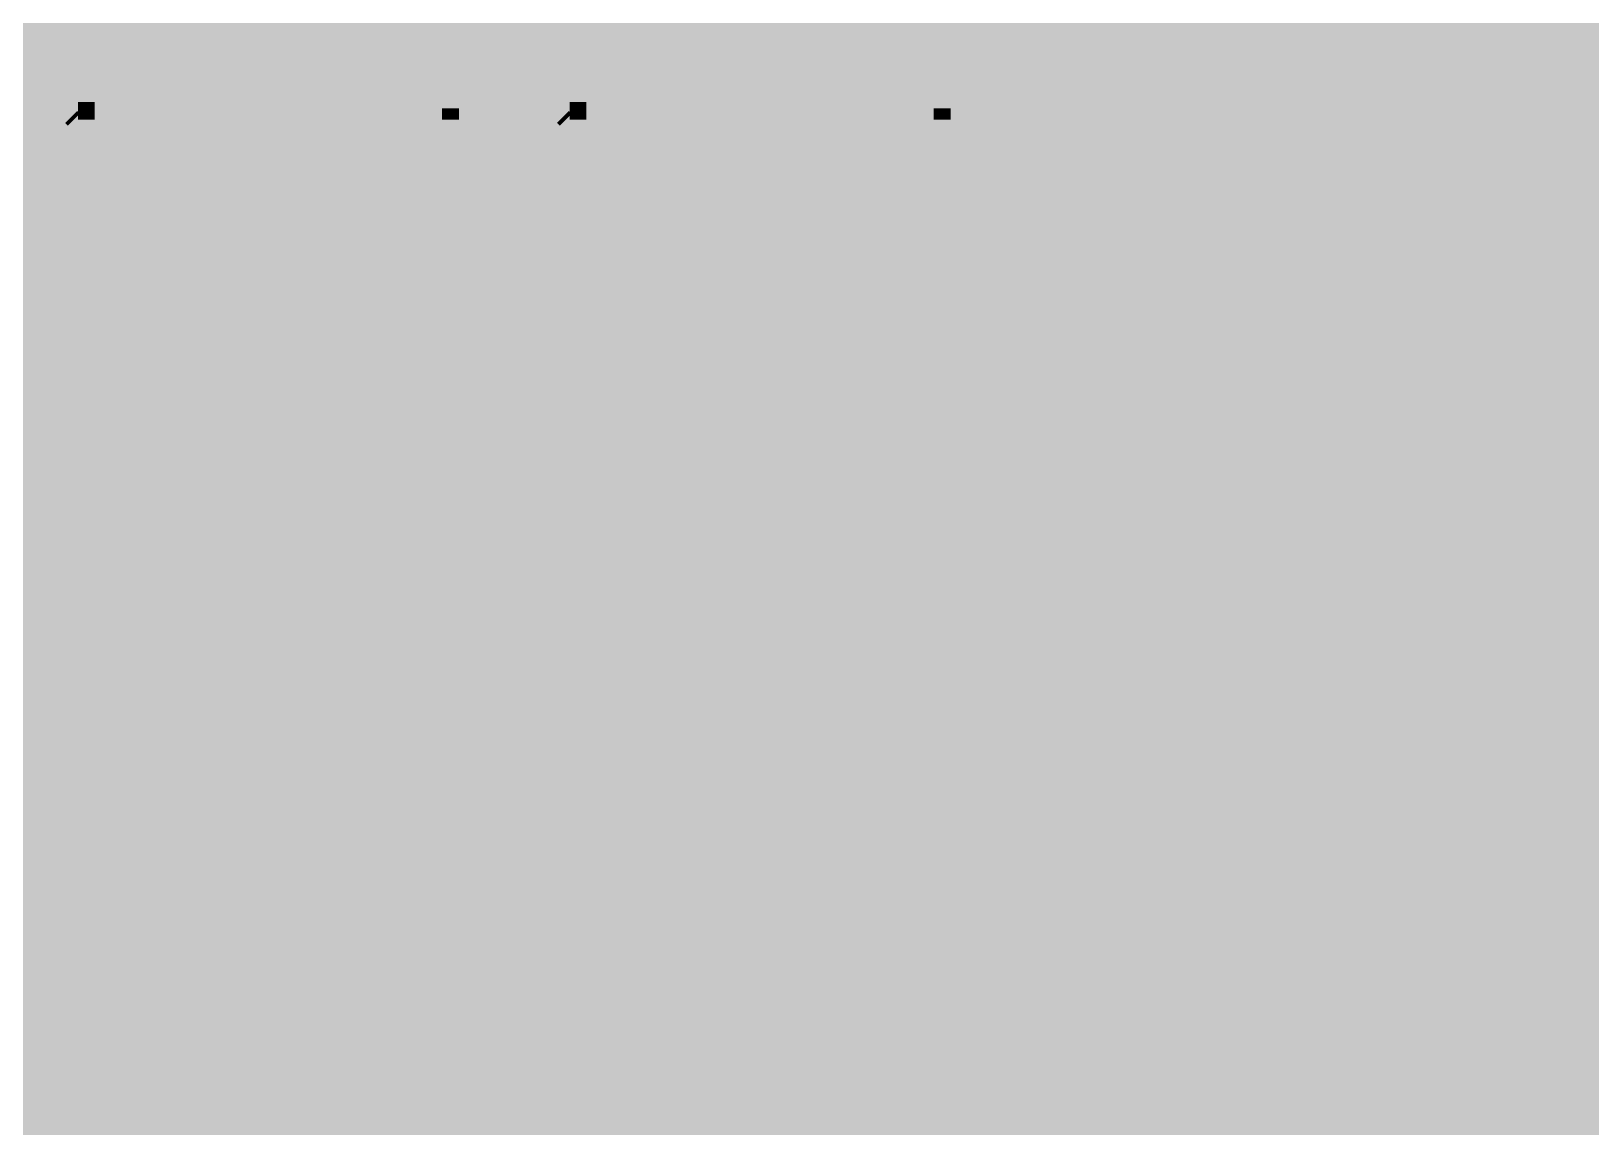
# Model space of a CAD drawing. Extents: x -5 to 208, y -5 to 206.
# Drawn here: x 129.92 to 144.01, y 135.43 to 145.33 of the extents above; entities that cross this region are included whole.
import ezdxf

# ---------------------------------------------------------------- set-up
doc = ezdxf.new("R2010")
doc.units = 0
doc.header["$MEASUREMENT"] = 0
doc.layers.get('0').update_dxf_attribs({"linetype": 'CONTINUOUS'})
for name, color, linetype in [('22-301-0_BOT', 7, 'CONTINUOUS'), ('22-301-0_DRD', 7, 'CONTINUOUS'), ('22-301-0_IN1', 1, 'CONTINUOUS'), ('22-301-0_IN2', 4, 'CONTINUOUS'), ('22-301-0_SMT', 5, 'CONTINUOUS'), ('22-301-0_SST', 10, 'CONTINUOUS'), ('22-301-0_TOP', 14, 'CONTINUOUS'), ('THRUHOLE_TAP', 11, 'CONTINUOUS')]:
    doc.layers.add(name, color=color, linetype=linetype)

# ---------------------------------------------------------------- blocks, each defined once
blk = doc.blocks.new('ROUND_66')
at = {"const_width": 0.35052}
blk.add_lwpolyline([(-0.17526, 0, 1), (0.17526, 0, 1)], format="xyb", close=True, dxfattribs=at)
blk = doc.blocks.new('ROUND_69')
at = {"const_width": 0.35052}
blk.add_lwpolyline([(-0.17526, 0, 1), (0.17526, 0, 1)], format="xyb", close=True, dxfattribs=at)
blk = doc.blocks.new('RECTANGLE_10')
blk.add_solid([(0.9017, 0.508), (0.9017, -0.508), (-0.9017, 0.508), (-0.9017, -0.508)])
blk = doc.blocks.new('RECTANGLE_15')
blk.add_solid([(1.0795, 1.3716), (1.0795, -1.3716), (-1.0795, 1.3716), (-1.0795, -1.3716)])
blk = doc.blocks.new('RECTANGLE_19')
blk.add_solid([(1.3716, 1.0795), (1.3716, -1.0795), (-1.3716, 1.0795), (-1.3716, -1.0795)])
blk = doc.blocks.new('ROUND_74')
at = {"const_width": 0.10033}
blk.add_lwpolyline([(-0.050164, 0, 1), (0.050164, 0, 1)], format="xyb", close=True, dxfattribs=at)

msp = doc.modelspace()

# ---------------------------------------------------------------- linework, layer by layer
at = {"layer": '22-301-0_BOT', "const_width": 1.27}
for points in [[(132.08, 136.271), (127.635, 136.271)], [(136.525, 136.271), (132.08, 136.271)], [(150.495, 136.271), (136.525, 136.271)]]:
    msp.add_lwpolyline(points, dxfattribs=at)
at = {"layer": '22-301-0_DRD', "const_width": 0.254}
for points in [[(131.826, 136.906), (131.445, 136.525)], [(131.826, 136.906), (131.445, 136.525)], [(132.334, 136.906), (131.826, 136.906)], [(132.334, 136.906), (131.826, 136.906)], [(132.715, 136.525), (132.334, 136.906)], [(132.715, 136.525), (132.334, 136.906)], [(136.271, 136.906), (135.89, 136.525)], [(136.271, 136.906), (135.89, 136.525)], [(136.779, 136.906), (136.271, 136.906)], [(136.779, 136.906), (136.271, 136.906)], [(137.16, 136.525), (136.779, 136.906)], [(137.16, 136.525), (136.779, 136.906)], [(131.445, 136.525), (131.445, 136.017)], [(131.445, 136.525), (131.445, 136.017)], [(132.715, 136.017), (132.715, 136.525)], [(132.715, 136.017), (132.715, 136.525)], [(135.89, 136.525), (135.89, 136.017)], [(135.89, 136.525), (135.89, 136.017)], [(137.16, 136.017), (137.16, 136.525)], [(137.16, 136.017), (137.16, 136.525)], [(131.445, 136.017), (131.826, 135.636)], [(131.445, 136.017), (131.826, 135.636)], [(132.334, 135.636), (132.715, 136.017)], [(132.334, 135.636), (132.715, 136.017)], [(135.89, 136.017), (136.271, 135.636)], [(135.89, 136.017), (136.271, 135.636)], [(136.779, 135.636), (137.16, 136.017)], [(136.779, 135.636), (137.16, 136.017)], [(131.826, 135.636), (132.334, 135.636)], [(131.826, 135.636), (132.334, 135.636)], [(136.271, 135.636), (136.779, 135.636)], [(136.271, 135.636), (136.779, 135.636)]]:
    msp.add_lwpolyline(points, dxfattribs=at)
at = {"layer": '22-301-0_IN1', "const_width": 0.254}
for points in [[(129.921, 166.37), (129.921, 130.61188)], [(130.1496, 166.37), (130.1496, 130.55346)], [(130.3782, 166.37), (130.3782, 130.44678)], [(130.6068, 166.37), (130.6068, 130.27914)], [(130.8354, 166.37), (130.8354, 130.00482)], [(131.064, 166.37), (131.064, 121.412)], [(131.2926, 166.37), (131.2926, 121.412)], [(131.5212, 166.37), (131.5212, 136.65708)], [(131.7498, 166.37), (131.7498, 136.86536)], [(131.9784, 166.37), (131.9784, 136.94156)], [(132.207, 166.37), (132.207, 136.93902)], [(132.4356, 166.37), (132.4356, 136.85012)], [(132.6642, 166.37), (132.6642, 136.61898)], [(132.8928, 166.37), (132.8928, 130.58902)], [(133.1214, 166.37), (133.1214, 130.62458)], [(133.35, 166.37), (133.35, 130.62204)], [(133.5786, 166.37), (133.5786, 130.57632)], [(133.8072, 166.37), (133.8072, 130.48742)], [(134.0358, 166.37), (134.0358, 130.3401)], [(134.2644, 166.37), (134.2644, 130.10896)], [(134.493, 166.37), (134.493, 129.64414)], [(134.7216, 166.37), (134.7216, 121.412)], [(134.9502, 166.37), (134.9502, 121.412)], [(135.1788, 166.37), (135.1788, 121.412)], [(135.4074, 166.37), (135.4074, 129.5654)], [(135.636, 166.37), (135.636, 130.08356)], [(135.8646, 166.37), (135.8646, 136.43102)], [(136.0932, 166.37), (136.0932, 136.79678)], [(136.3218, 166.37), (136.3218, 136.9187)], [(136.5504, 166.37), (136.5504, 136.94918)], [(136.779, 166.37), (136.779, 136.90092)], [(137.0076, 166.37), (137.0076, 136.74852)], [(137.2362, 166.37), (137.2362, 130.52044)], [(137.4648, 166.37), (137.4648, 130.39344)], [(137.6934, 166.37), (137.6934, 130.19278)], [(137.922, 166.37), (137.922, 129.8448)], [(138.1506, 166.37), (138.1506, 121.412)], [(138.3792, 166.37), (138.3792, 121.412)], [(138.6078, 166.37), (138.6078, 121.412)], [(138.8364, 166.37), (138.8364, 121.412)], [(139.065, 166.37), (139.065, 121.412)], [(139.2936, 166.37), (139.2936, 121.412)], [(139.5222, 166.37), (139.5222, 121.412)], [(139.7508, 166.37), (139.7508, 121.412)], [(139.9794, 166.37), (139.9794, 121.412)], [(140.208, 166.37), (140.208, 121.412)], [(141.8082, 166.37), (141.8082, 121.412)], [(142.0368, 166.37), (142.0368, 121.412)], [(142.2654, 166.37), (142.2654, 121.412)], [(142.494, 166.37), (142.494, 121.412)], [(142.7226, 166.37), (142.7226, 121.412)], [(142.9512, 166.37), (142.9512, 121.412)], [(143.1798, 166.37), (143.1798, 121.412)], [(143.4084, 166.37), (143.4084, 121.412)], [(143.637, 166.37), (143.637, 121.412)], [(143.8656, 166.37), (143.8656, 121.412)], [(144.0942, 166.37), (144.0942, 121.412)], [(140.4366, 157.19044), (140.4366, 121.412)], [(140.6652, 156.82722), (140.6652, 121.412)], [(141.5796, 156.87294), (141.5796, 121.412)], [(140.8938, 156.70276), (140.8938, 121.412)], [(141.1224, 156.67228), (141.1224, 121.412)], [(141.351, 156.72308), (141.351, 121.412)], [(204.47, 145.415), (120.39092, 145.415)], [(204.47, 145.1864), (120.23852, 145.1864)], [(204.47, 144.9578), (119.67718, 144.9578)], [(204.47, 144.7292), (119.65432, 144.7292)], [(204.47, 144.5006), (119.54256, 144.5006)], [(204.47, 144.272), (119.2403, 144.272)], [(204.47, 144.0434), (80.645, 144.0434)], [(204.47, 143.8148), (80.645, 143.8148)], [(204.47, 143.5862), (80.645, 143.5862)], [(204.47, 143.3576), (80.645, 143.3576)], [(204.47, 143.129), (80.645, 143.129)], [(204.47, 142.9004), (80.645, 142.9004)], [(204.47, 142.6718), (80.645, 142.6718)], [(204.47, 142.4432), (80.645, 142.4432)], [(204.47, 142.2146), (80.645, 142.2146)], [(204.47, 141.986), (80.645, 141.986)], [(202.25512, 141.7574), (91.47302, 141.7574)], [(201.88428, 141.5288), (91.83878, 141.5288)], [(201.7141, 141.3002), (91.9607, 141.3002)], [(201.62774, 141.0716), (91.99118, 141.0716)], [(201.5998, 140.843), (91.94292, 140.843)], [(201.62774, 140.6144), (91.79052, 140.6144)], [(201.7141, 140.3858), (80.645, 140.3858)], [(201.88428, 140.1572), (80.645, 140.1572)], [(202.25512, 139.9286), (80.645, 139.9286)], [(204.47, 139.7), (80.645, 139.7)], [(204.47, 139.4714), (96.29902, 139.4714)], [(204.47, 139.2428), (96.66478, 139.2428)], [(204.47, 139.0142), (96.7867, 139.0142)], [(204.47, 138.7856), (121.50852, 138.7856)], [(164.44722, 138.557), (121.66092, 138.557)], [(164.21608, 138.3284), (121.70918, 138.3284)], [(164.12718, 138.0998), (121.6787, 138.0998)], [(164.1221, 137.8712), (121.55678, 137.8712)], [(164.20084, 137.6426), (121.19102, 137.6426)], [(164.40658, 137.414), (111.56188, 137.414)], [(180.4289, 137.1854), (111.29772, 137.1854)], [(180.31714, 136.9568), (109.26064, 136.9568)], [(131.57708, 136.7282), (128.13792, 136.7282)], [(136.02208, 136.7282), (132.58292, 136.7282)], [(149.99208, 136.7282), (137.02792, 136.7282)], [(131.43992, 136.4996), (128.27508, 136.4996)], [(135.88492, 136.4996), (132.72008, 136.4996)], [(149.85492, 136.4996), (137.16508, 136.4996)], [(131.39928, 136.271), (128.31572, 136.271)], [(135.84428, 136.271), (132.76072, 136.271)], [(149.81428, 136.271), (137.20572, 136.271)], [(135.8646, 136.10844), (135.8646, 130.32486)], [(131.43992, 136.0424), (128.27508, 136.0424)], [(132.6642, 135.92302), (132.6642, 130.51028)], [(135.88492, 136.0424), (132.72008, 136.0424)], [(149.85492, 136.0424), (137.16508, 136.0424)], [(131.57708, 135.8138), (128.13792, 135.8138)], [(131.5212, 135.88238), (131.5212, 121.412)], [(136.02208, 135.8138), (132.58292, 135.8138)], [(137.0076, 135.79094), (137.0076, 130.5941)], [(149.99208, 135.8138), (137.02792, 135.8138)], [(131.7498, 135.67664), (131.7498, 121.412)], [(132.4356, 135.69188), (132.4356, 130.38074)], [(136.0932, 135.74522), (136.0932, 130.47726)], [(136.779, 135.64108), (136.779, 130.62712)], [(204.47, 135.5852), (90.67292, 135.5852)], [(131.9784, 135.5979), (131.9784, 129.80162)], [(132.207, 135.60298), (132.207, 130.17246)], [(136.3218, 135.62076), (136.3218, 130.57124)], [(136.5504, 135.59028), (136.5504, 130.6195)], [(204.47, 135.3566), (90.81008, 135.3566)]]:
    msp.add_lwpolyline(points, dxfattribs=at)
for points in [[(132.08, 136.95172, 0.4142136), (131.39928, 136.271)], [(132.08, 136.95172, 0.4142136), (131.39928, 136.271)], [(132.76072, 136.271, 0.4142136), (132.08, 136.95172)], [(132.76072, 136.271, 0.4142136), (132.08, 136.95172)], [(136.525, 136.95172, 0.4142136), (135.84428, 136.271)], [(136.525, 136.95172, 0.4142136), (135.84428, 136.271)], [(137.20572, 136.271, 0.4142136), (136.525, 136.95172)], [(137.20572, 136.271, 0.4142136), (136.525, 136.95172)], [(131.39928, 136.271, 0.4142136), (132.08, 135.59028)], [(131.39928, 136.271, 0.4142136), (132.08, 135.59028)], [(132.08, 135.59028, 0.4142136), (132.76072, 136.271)], [(132.08, 135.59028, 0.4142136), (132.76072, 136.271)], [(135.84428, 136.271, 0.4142136), (136.525, 135.59028)], [(135.84428, 136.271, 0.4142136), (136.525, 135.59028)], [(136.525, 135.59028, 0.4142136), (137.20572, 136.271)], [(136.525, 135.59028, 0.4142136), (137.20572, 136.271)]]:
    msp.add_lwpolyline(points, format="xyb", dxfattribs=at)
at = {"layer": '22-301-0_IN2', "const_width": 0.254}
for points in [[(129.921, 164.2618), (129.921, 130.61188)], [(130.1496, 164.2618), (130.1496, 130.55346)], [(130.3782, 164.2618), (130.3782, 130.44678)], [(130.6068, 164.2618), (130.6068, 130.27914)], [(130.8354, 164.2618), (130.8354, 130.00482)], [(131.064, 164.2618), (131.064, 121.539)], [(131.2926, 164.2618), (131.2926, 121.539)], [(131.5212, 164.2618), (131.5212, 136.65708)], [(131.7498, 164.2618), (131.7498, 136.86536)], [(131.9784, 164.2618), (131.9784, 136.94156)], [(132.207, 164.2618), (132.207, 136.93902)], [(132.4356, 164.2618), (132.4356, 136.85012)], [(132.6642, 164.2618), (132.6642, 136.61898)], [(132.8928, 164.2618), (132.8928, 130.58902)], [(133.1214, 164.2618), (133.1214, 130.62458)], [(133.35, 164.2618), (133.35, 130.62204)], [(133.5786, 164.2618), (133.5786, 130.57632)], [(133.8072, 164.2618), (133.8072, 130.48742)], [(134.0358, 164.2618), (134.0358, 130.3401)], [(134.2644, 164.2618), (134.2644, 130.10896)], [(134.493, 164.2618), (134.493, 129.64414)], [(134.7216, 164.2618), (134.7216, 121.539)], [(134.9502, 164.2618), (134.9502, 121.539)], [(135.1788, 164.2618), (135.1788, 121.539)], [(135.4074, 164.2618), (135.4074, 129.5654)], [(135.636, 164.2618), (135.636, 130.08356)], [(135.8646, 164.2618), (135.8646, 136.43102)], [(136.0932, 164.2618), (136.0932, 136.79678)], [(136.3218, 164.2618), (136.3218, 136.9187)], [(136.5504, 164.2618), (136.5504, 136.94918)], [(136.779, 164.2618), (136.779, 136.90092)], [(137.0076, 164.2618), (137.0076, 136.74852)], [(137.2362, 164.2618), (137.2362, 130.52044)], [(137.4648, 164.2618), (137.4648, 130.39344)], [(137.6934, 164.2618), (137.6934, 130.19278)], [(137.922, 164.2618), (137.922, 129.8448)], [(138.1506, 164.2618), (138.1506, 121.539)], [(138.3792, 164.2618), (138.3792, 121.539)], [(138.6078, 164.2618), (138.6078, 121.539)], [(138.8364, 164.2618), (138.8364, 121.539)], [(139.065, 164.2618), (139.065, 121.539)], [(139.2936, 164.2618), (139.2936, 121.539)], [(139.5222, 164.2618), (139.5222, 121.539)], [(139.7508, 164.2618), (139.7508, 121.539)], [(139.9794, 164.2618), (139.9794, 121.539)], [(140.208, 164.2618), (140.208, 121.539)], [(141.8082, 164.2618), (141.8082, 121.539)], [(142.0368, 164.2618), (142.0368, 121.539)], [(142.2654, 164.2618), (142.2654, 121.539)], [(142.494, 164.2618), (142.494, 121.539)], [(142.7226, 164.2618), (142.7226, 121.539)], [(142.9512, 164.2618), (142.9512, 121.539)], [(143.1798, 164.2618), (143.1798, 121.539)], [(143.4084, 164.2618), (143.4084, 121.539)], [(143.637, 164.2618), (143.637, 121.539)], [(143.8656, 164.2618), (143.8656, 121.539)], [(144.0942, 164.2618), (144.0942, 121.539)], [(140.4366, 157.19044), (140.4366, 121.539)], [(140.6652, 156.82722), (140.6652, 121.539)], [(141.5796, 156.87294), (141.5796, 121.539)], [(140.8938, 156.70276), (140.8938, 121.539)], [(141.1224, 156.67228), (141.1224, 121.539)], [(141.351, 156.72308), (141.351, 121.539)], [(204.47, 145.2372), (120.28678, 145.2372)], [(204.47, 145.0086), (119.92102, 145.0086)], [(204.47, 144.78), (119.66702, 144.78)], [(204.47, 144.5514), (119.57812, 144.5514)], [(204.47, 144.3228), (119.34698, 144.3228)], [(204.47, 144.0942), (80.645, 144.0942)], [(204.47, 143.8656), (80.645, 143.8656)], [(204.47, 143.637), (80.645, 143.637)], [(204.47, 143.4084), (80.645, 143.4084)], [(204.47, 143.1798), (80.645, 143.1798)], [(204.47, 142.9512), (80.645, 142.9512)], [(204.47, 142.7226), (80.645, 142.7226)], [(204.47, 142.494), (80.645, 142.494)], [(204.47, 142.2654), (80.645, 142.2654)], [(204.47, 142.0368), (80.645, 142.0368)], [(204.47, 141.8082), (80.645, 141.8082)], [(204.47, 141.5796), (91.79052, 141.5796)], [(202.11288, 141.351), (91.94292, 141.351)], [(201.94524, 141.1224), (91.99118, 141.1224)], [(201.88682, 140.8938), (91.9607, 140.8938)], [(201.90714, 140.6652), (91.83878, 140.6652)], [(202.0189, 140.4366), (91.47302, 140.4366)], [(202.32116, 140.208), (119.75846, 140.208)], [(204.47, 139.9794), (119.99976, 139.9794)], [(204.47, 139.7508), (120.22836, 139.7508)], [(204.47, 139.5222), (120.45696, 139.5222)], [(204.47, 139.2936), (120.68556, 139.2936)], [(204.47, 139.065), (120.91416, 139.065)], [(204.47, 138.8364), (121.45264, 138.8364)], [(164.55136, 138.6078), (121.63806, 138.6078)], [(164.2491, 138.3792), (121.70664, 138.3792)], [(164.13734, 138.1506), (121.69394, 138.1506)], [(164.11702, 137.922), (121.59488, 137.922)], [(164.17544, 137.6934), (121.33072, 137.6934)], [(164.34308, 137.4648), (111.59236, 137.4648)], [(180.47208, 137.2362), (111.38408, 137.2362)], [(180.33492, 137.0076), (109.26318, 137.0076)], [(131.62788, 136.779), (128.08712, 136.779)], [(136.07288, 136.779), (132.53212, 136.779)], [(150.04288, 136.779), (136.97712, 136.779)], [(131.46024, 136.5504), (128.25476, 136.5504)], [(135.90524, 136.5504), (132.69976, 136.5504)], [(149.87524, 136.5504), (137.14476, 136.5504)], [(131.40182, 136.3218), (128.31318, 136.3218)], [(135.84682, 136.3218), (132.75818, 136.3218)], [(149.81682, 136.3218), (137.20318, 136.3218)], [(131.42214, 136.0932), (128.29032, 136.0932)], [(135.86714, 136.0932), (132.73532, 136.0932)], [(135.8646, 136.10844), (135.8646, 130.32486)], [(149.83714, 136.0932), (137.18032, 136.0932)], [(132.6642, 135.92302), (132.6642, 130.51028)], [(131.5339, 135.8646), (128.17856, 135.8646)], [(131.5212, 135.88238), (131.5212, 121.539)], [(135.9789, 135.8646), (132.62356, 135.8646)], [(137.0076, 135.79094), (137.0076, 130.5941)], [(149.9489, 135.8646), (137.06856, 135.8646)], [(131.83616, 135.636), (127.8763, 135.636)], [(131.7498, 135.67664), (131.7498, 121.539)], [(136.28116, 135.636), (132.3213, 135.636)], [(132.4356, 135.69188), (132.4356, 130.38074)], [(136.0932, 135.74522), (136.0932, 130.47726)], [(150.25116, 135.636), (136.7663, 135.636)], [(136.779, 135.64108), (136.779, 130.62712)], [(131.9784, 135.5979), (131.9784, 129.80162)], [(132.207, 135.60298), (132.207, 130.17246)], [(136.3218, 135.62076), (136.3218, 130.57124)], [(136.5504, 135.59028), (136.5504, 130.6195)], [(204.47, 135.4074), (90.78976, 135.4074)]]:
    msp.add_lwpolyline(points, dxfattribs=at)
for points in [[(132.08, 136.95172, 0.4142136), (131.39928, 136.271)], [(132.08, 136.95172, 0.4142136), (131.39928, 136.271)], [(132.76072, 136.271, 0.4142136), (132.08, 136.95172)], [(132.76072, 136.271, 0.4142136), (132.08, 136.95172)], [(136.525, 136.95172, 0.4142136), (135.84428, 136.271)], [(136.525, 136.95172, 0.4142136), (135.84428, 136.271)], [(137.20572, 136.271, 0.4142136), (136.525, 136.95172)], [(137.20572, 136.271, 0.4142136), (136.525, 136.95172)], [(131.39928, 136.271, 0.4142136), (132.08, 135.59028)], [(131.39928, 136.271, 0.4142136), (132.08, 135.59028)], [(132.08, 135.59028, 0.4142136), (132.76072, 136.271)], [(132.08, 135.59028, 0.4142136), (132.76072, 136.271)], [(135.84428, 136.271, 0.4142136), (136.525, 135.59028)], [(135.84428, 136.271, 0.4142136), (136.525, 135.59028)], [(136.525, 135.59028, 0.4142136), (137.20572, 136.271)], [(136.525, 135.59028, 0.4142136), (137.20572, 136.271)]]:
    msp.add_lwpolyline(points, format="xyb", dxfattribs=at)
at = {"layer": '22-301-0_SST', "const_width": 0.1524}
for points in [[(131.35864, 144.86382), (131.35864, 145.71218), (131.26212, 145.56994)], [(130.80746, 144.86382), (130.46202, 144.86382), (130.46202, 145.71218)], [(131.8133, 145.00606), (131.91236, 144.86382), (132.10794, 144.86382), (132.207, 145.00606), (132.207, 145.14576), (132.00888, 145.4277), (132.207, 145.71218), (131.8133, 145.71218)], [(138.811, 145.1102), (138.6713, 145.161), (138.6713, 145.45818), (138.811, 145.50644), (139.37742, 145.50644), (139.51712, 145.45818), (139.51712, 145.161), (139.37742, 145.1102)], [(145.70456, 145.50644), (141.351, 145.50898), (139.7127, 145.50898), (139.7127, 141.51102), (146.8374, 141.5034), (147.2946, 141.9606), (147.2946, 145.161), (146.8628, 145.5166), (145.70456, 145.50644)], [(131.4577, 144.86382), (131.26212, 144.86382)], [(130.08356, 143.16456), (130.08102, 138.811), (130.08102, 137.1727), (134.07898, 137.1727), (134.0866, 144.2974), (133.6294, 144.7546), (130.429, 144.7546), (130.0734, 144.3228), (130.08356, 143.16456)], [(133.6294, 144.7038), (130.429, 144.7038), (130.302, 144.5514), (130.2258, 144.5006), (130.175, 144.4498)], [(130.55092, 144.7038), (130.55092, 144.526)], [(130.68808, 144.7038), (130.68808, 144.526)], [(130.82524, 144.7038), (130.82524, 144.526)], [(130.9624, 144.7038), (130.9624, 144.526)], [(131.09956, 144.7038), (131.09956, 144.526)], [(131.23672, 144.7038), (131.23672, 144.526)], [(131.37388, 144.7038), (131.37388, 144.526)], [(131.51104, 144.7038), (131.51104, 144.526)], [(131.6482, 144.7038), (131.6482, 144.526)], [(131.78536, 144.7038), (131.78536, 144.526)], [(131.92252, 144.7038), (131.92252, 144.526)], [(132.05968, 144.7038), (132.05968, 144.526)], [(132.19684, 144.7038), (132.19684, 144.526)], [(132.334, 144.7038), (132.334, 144.526)], [(132.47116, 144.7038), (132.47116, 144.526)], [(132.60832, 144.7038), (132.60832, 144.526)], [(132.74548, 144.7038), (132.74548, 144.526)], [(132.88264, 144.7038), (132.88264, 144.526)], [(133.0198, 144.7038), (133.0198, 144.526)], [(133.15696, 144.7038), (133.15696, 144.526)], [(133.29412, 144.7038), (133.29412, 144.526)], [(133.43128, 144.7038), (133.43128, 144.526)], [(133.56844, 144.7038), (133.56844, 144.526)], [(133.6294, 144.7038), (133.8072, 144.526)], [(134.52856, 143.16456), (134.52602, 138.811), (134.52602, 137.1727), (138.52398, 137.1727), (138.5316, 144.2974), (138.0744, 144.7546), (134.874, 144.7546), (134.5184, 144.3228), (134.52856, 143.16456)], [(138.0744, 144.7038), (134.874, 144.7038), (134.747, 144.5514), (134.6708, 144.5006), (134.62, 144.4498)], [(134.99592, 144.7038), (134.99592, 144.526)], [(135.13308, 144.7038), (135.13308, 144.526)], [(135.27024, 144.7038), (135.27024, 144.526)], [(135.4074, 144.7038), (135.4074, 144.526)], [(135.54456, 144.7038), (135.54456, 144.526)], [(135.68172, 144.7038), (135.68172, 144.526)], [(135.81888, 144.7038), (135.81888, 144.526)], [(135.95604, 144.7038), (135.95604, 144.526)], [(136.0932, 144.7038), (136.0932, 144.526)], [(136.23036, 144.7038), (136.23036, 144.526)], [(136.36752, 144.7038), (136.36752, 144.526)], [(136.50468, 144.7038), (136.50468, 144.526)], [(136.64184, 144.7038), (136.64184, 144.526)], [(136.779, 144.7038), (136.779, 144.526)], [(136.91616, 144.7038), (136.91616, 144.526)], [(137.05332, 144.7038), (137.05332, 144.526)], [(137.19048, 144.7038), (137.19048, 144.526)], [(137.32764, 144.7038), (137.32764, 144.526)], [(137.4648, 144.7038), (137.4648, 144.526)], [(137.60196, 144.7038), (137.60196, 144.526)], [(137.73912, 144.7038), (137.73912, 144.526)], [(137.87628, 144.7038), (137.87628, 144.526)], [(138.01344, 144.7038), (138.01344, 144.526)], [(138.0744, 144.7038), (138.2522, 144.526)], [(138.95324, 144.3609), (138.95324, 144.75714), (139.51712, 144.55902), (139.51712, 144.45996), (138.6713, 144.45996)], [(130.41376, 144.68602), (130.41376, 144.526)], [(133.64464, 144.68856), (130.4163, 144.68856)], [(133.7056, 144.6276), (133.7056, 144.526)], [(134.85876, 144.68602), (134.85876, 144.526)], [(138.08964, 144.68856), (134.8613, 144.68856)], [(138.1506, 144.6276), (138.1506, 144.526)], [(130.2766, 144.5514), (130.175, 144.4498)], [(130.2766, 144.5514), (130.302, 144.526)], [(133.7818, 144.5514), (130.302, 144.5514)], [(133.8072, 144.526), (130.302, 144.526)], [(134.7216, 144.5514), (134.62, 144.4498)], [(134.7216, 144.5514), (134.747, 144.526)], [(138.2268, 144.5514), (134.747, 144.5514)], [(138.2522, 144.526), (134.747, 144.526)], [(130.3528, 144.16024), (130.3528, 143.87322)], [(130.48996, 144.14246), (130.48996, 143.891)], [(134.7978, 144.16024), (134.7978, 143.87322)], [(134.93496, 144.14246), (134.93496, 143.891)], [(130.52806, 144.10436), (130.2766, 144.10436)], [(134.97306, 144.10436), (134.7216, 144.10436)], [(139.09548, 143.95958), (139.09548, 143.6624), (138.95324, 143.6116), (138.811, 143.6116), (138.6713, 143.6624), (138.6713, 143.95958), (138.811, 144.00784), (138.95324, 144.00784), (139.51712, 143.80972)], [(130.54584, 143.9672), (130.25882, 143.9672)], [(134.99084, 143.9672), (134.70382, 143.9672)], [(130.1242, 141.7828), (134.0612, 141.7828)], [(134.5692, 141.7828), (138.5062, 141.7828)], [(140.6144, 140.60678), (140.6144, 141.08176)], [(141.478, 141.097), (144.272, 141.097), (144.272, 135.763), (141.478, 135.763), (141.478, 141.097)], [(139.5984, 140.84554), (140.6144, 140.84554)], [(140.6144, 139.76858), (140.27404, 139.76858), (139.5984, 140.00734), (140.27404, 140.24356), (140.6144, 140.24356)], [(140.44422, 138.93038), (140.6144, 138.99134), (140.6144, 139.34694), (140.44422, 139.40536), (140.27404, 139.40536), (140.1064, 139.34694), (140.1064, 138.99134), (139.93622, 138.93038), (139.76604, 138.93038), (139.5984, 138.99134), (139.5984, 139.34694), (139.76604, 139.40536)], [(139.93622, 138.09218), (139.93622, 138.56716), (140.6144, 138.33094), (140.6144, 138.21156), (139.5984, 138.21156)], [(140.1064, 137.31494), (140.1064, 137.67054), (140.27404, 137.72896), (140.44422, 137.72896), (140.6144, 137.67054), (140.6144, 137.31494), (140.44422, 137.25398), (140.27404, 137.25398), (139.5984, 137.49274)], [(136.77646, 136.22782), (136.77646, 136.7028)], [(132.33146, 136.10082), (132.33146, 136.5758)], [(135.76046, 136.46404), (136.77646, 136.46404)], [(131.31546, 136.33704), (132.33146, 136.33704)], [(136.77646, 135.38962), (136.43864, 135.38962), (135.76046, 135.62584), (136.43864, 135.8646), (136.77646, 135.8646)], [(132.33146, 135.26262), (131.99364, 135.26262), (131.31546, 135.49884), (131.99364, 135.7376), (132.33146, 135.7376)]]:
    msp.add_lwpolyline(points, dxfattribs=at)
for points in [[(130.4036, 144.1704, 0.4142136), (130.2512, 144.018)], [(130.556, 144.018, 0.4142136), (130.4036, 144.1704)], [(134.8486, 144.1704, 0.4142136), (134.6962, 144.018)], [(135.001, 144.018, 0.4142136), (134.8486, 144.1704)], [(130.2512, 144.018, 0.4142136), (130.4036, 143.8656)], [(130.4036, 143.8656, 0.4142136), (130.556, 144.018)], [(134.6962, 144.018, 0.4142136), (134.8486, 143.8656)], [(134.8486, 143.8656, 0.4142136), (135.001, 144.018)]]:
    msp.add_lwpolyline(points, format="xyb", dxfattribs=at)
at = {"layer": '22-301-0_TOP'}
for points, const_width in [([(141.3002, 143.51), (141.51102, 143.72082), (141.51102, 146.71802), (141.51102, 147.64004)], 0.635), ([(131.445, 146.6088), (131.445, 143.8148), (132.08, 143.1798)], 0.635), ([(136.525, 143.1798), (141.1478, 143.1798), (141.3002, 143.3322), (141.3002, 143.51)], 0.635), ([(132.08, 143.1798), (132.0038, 143.1798), (129.794, 140.97), (129.794, 133.604), (128.016, 131.826), (128.016, 126.50724), (126.21006, 124.7013)], 0.635), ([(129.71018, 129.2987), (129.9337, 129.2987), (129.667, 129.56794), (129.667, 129.794), (134.366, 134.493), (134.366, 141.224), (136.3218, 143.1798), (136.525, 143.1798)], 0.635), ([(133.2103, 129.2987), (133.2103, 130.4163), (141.224, 138.43), (147.32, 138.43), (148.082, 139.192), (148.082, 140.843), (150.4188, 143.1798), (150.495, 143.1798)], 0.635), ([(146.05, 140.1064), (142.875, 140.1064)], 0.635), ([(132.08, 138.7602), (132.08, 136.271)], 1.27), ([(132.08, 136.271), (132.08, 138.7602)], 1.27), ([(136.525, 138.7602), (136.525, 136.271)], 1.27), ([(136.525, 136.271), (136.525, 138.7602)], 1.27), ([(142.875, 136.7536), (141.5796, 136.7536), (135.001, 130.175), (135.001, 128.016), (133.731, 126.746), (131.75488, 126.746), (129.71018, 124.7013)], 0.635), ([(146.05, 136.7536), (142.875, 136.7536)], 0.635)]:
    msp.add_lwpolyline(points, dxfattribs=dict(at, const_width=const_width))

# ---------------------------------------------------------------- block references
at = {"layer": '22-301-0_BOT'}
for p in [(132.08, 136.271), (136.525, 136.271)]:
    msp.add_blockref('ROUND_66', p, dxfattribs=at)
at = {"layer": '22-301-0_IN1'}
for p in [(132.08, 136.271), (136.525, 136.271)]:
    msp.add_blockref('ROUND_66', p, dxfattribs=at)
at = {"layer": '22-301-0_IN2'}
for p in [(132.08, 136.271), (136.525, 136.271)]:
    msp.add_blockref('ROUND_69', p, dxfattribs=at)
at = {"layer": '22-301-0_SMT'}
for name, p in [('RECTANGLE_15', (141.3002, 143.51)), ('RECTANGLE_19', (132.08, 143.1798)), ('RECTANGLE_19', (136.525, 143.1798)), ('RECTANGLE_10', (142.875, 140.1064)), ('RECTANGLE_19', (132.08, 138.7602)), ('RECTANGLE_19', (136.525, 138.7602)), ('RECTANGLE_10', (142.875, 136.7536))]:
    msp.add_blockref(name, p, dxfattribs=at)
at = {"layer": '22-301-0_TOP'}
for name, p in [('RECTANGLE_15', (141.3002, 143.51)), ('RECTANGLE_19', (132.08, 143.1798)), ('RECTANGLE_19', (136.525, 143.1798)), ('RECTANGLE_10', (142.875, 140.1064)), ('RECTANGLE_19', (132.08, 138.7602)), ('RECTANGLE_19', (136.525, 138.7602)), ('RECTANGLE_10', (142.875, 136.7536)), ('ROUND_66', (132.08, 136.271)), ('ROUND_66', (136.525, 136.271))]:
    msp.add_blockref(name, p, dxfattribs=at)
at = {"layer": 'THRUHOLE_TAP'}
for p in [(132.08, 136.271), (136.525, 136.271)]:
    msp.add_blockref('ROUND_74', p, dxfattribs=at)

doc.saveas('drawing.dxf')
